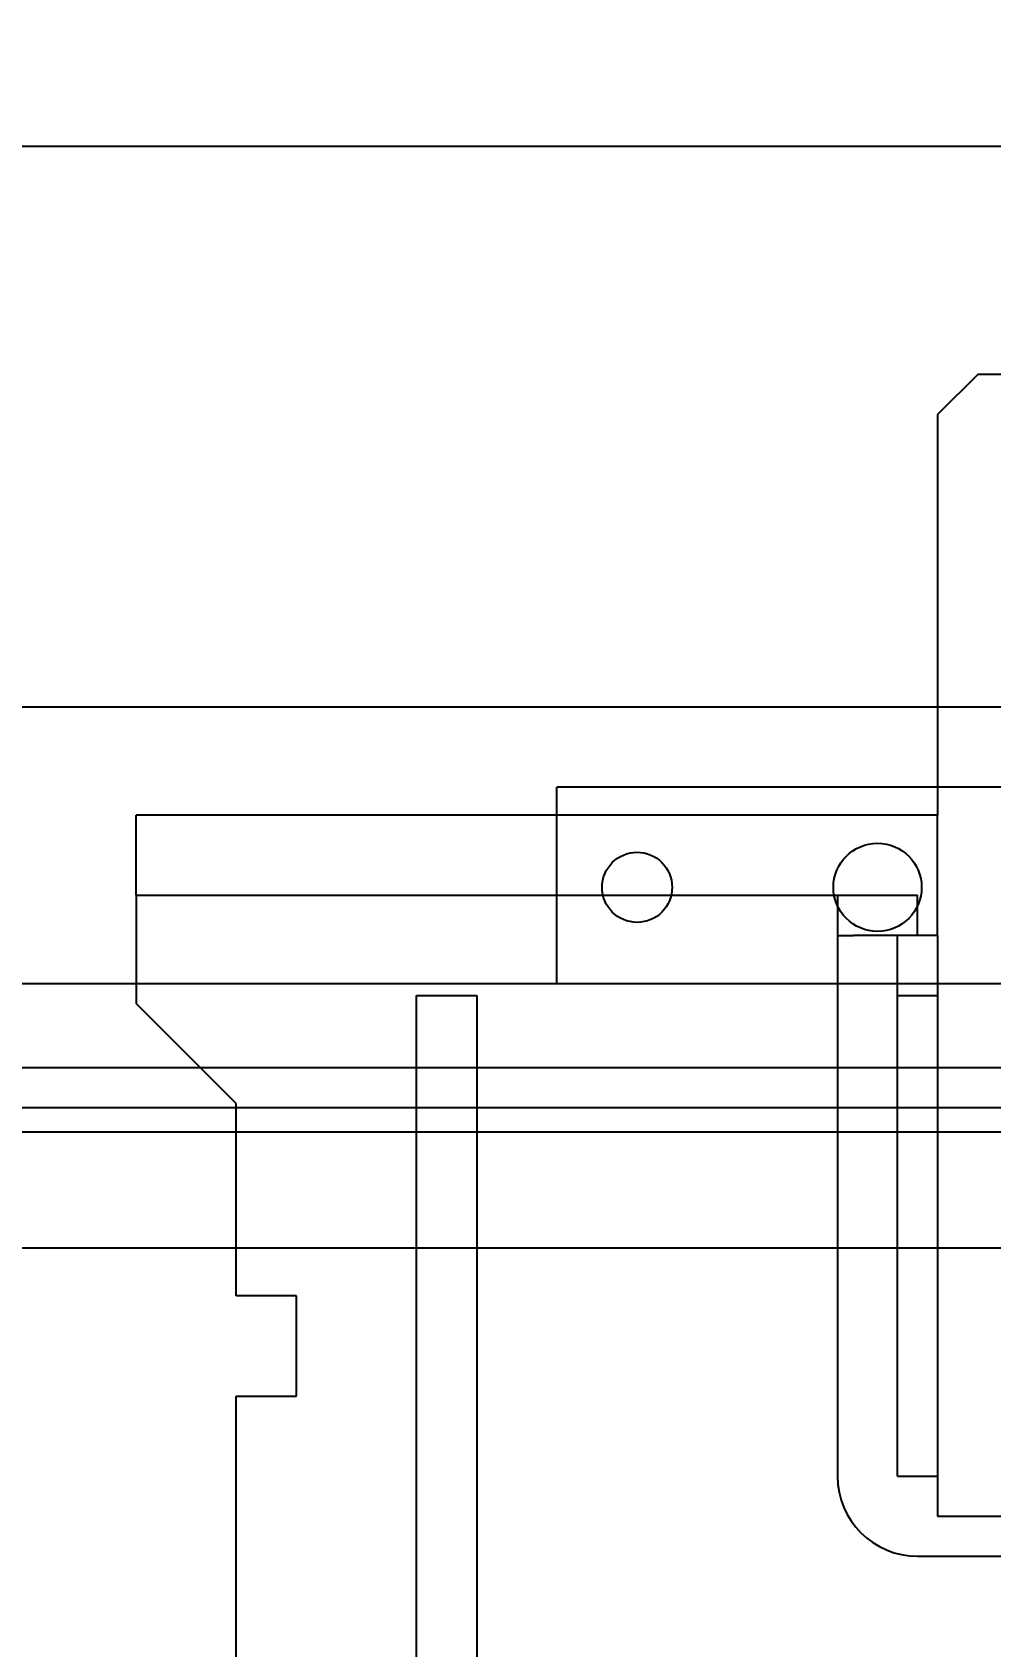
# Model space of a CAD drawing. Header units: inches. Extents: x -347369 to -260369, y 119522 to 149869.
# Drawn here: x -263441.1 to -263201.9, y 139558.1 to 139961.1 of the extents above; entities that cross this region are included whole.
import ezdxf

# ---------------------------------------------------------------- set-up
doc = ezdxf.new("R2010")
doc.units = ezdxf.units.IN
doc.header["$LTSCALE"] = 300
doc.linetypes.add('DOT2', pattern=[0.635, 0, -0.635])
doc.layers.add('INCASTELLATURA MOT', color=4, linetype='Continuous')
doc.layers.add('QUOTE', color=7, linetype='Continuous')
doc.styles.get("Standard").update_dxf_attribs({"font": 'romans.shx'})
doc.dimstyles.new('sc1a100_pollici', dxfattribs={"dimscale": 100, "dimtxt": 3, "dimasz": 3, "dimexe": 0, "dimexo": 0, "dimgap": 1, "dimtad": 1, "dimzin": 12, "dimdsep": 46, "dimtxsty": 'Standard', "dimblk": 'CLOSEDBLANK', "dimcen": 1, "dimclrd": 253, "dimclre": 253, "dimclrt": 2, "dimadec": 0, "dimazin": 3, "dimtfac": 1, "dimtmove": 0, "dimatfit": 1, "dimldrblk": 'CLOSEDBLANK', "dimfxl": 1, "dimtolj": 1, "dimtzin": 0, "dimarcsym": 0})

# ---------------------------------------------------------------- blocks, each defined once
blk = doc.blocks.new('_ClosedBlank')
at = {"color": 0, "linetype": 'ByBlock', "lineweight": -2}
for p, q in [((-1, 0.1667), (0, 0)), ((-1, 0.1667), (-1, -0.1667)), ((0, 0), (-1, -0.1667))]:
    blk.add_line(p, q, dxfattribs=at)
blk = doc.blocks.new('*D9')
at = {"layer": 'Defpoints', "color": 0, "transparency": 16777216}
for p in [(-262080.44, 144199.66), (-282330.17, 140899.66), (-262080.44, 139904.16)]:
    blk.add_point(p, dxfattribs=at)
at = {"layer": 'QUOTE', "color": 253, "lineweight": -2, "transparency": 16777216}
for p, q in [((-282330.17, 140899.66), (-282330.17, 144199.66)), ((-282030.17, 144199.66), (-262380.44, 144199.66)), ((-262080.44, 139904.16), (-262080.44, 144199.66))]:
    blk.add_line(p, q, dxfattribs=at)
at = {"layer": 'QUOTE', "color": 253, "lineweight": -2, "transparency": 16777216, "xscale": 300, "yscale": 300, "zscale": 300, "rotation": 180}
blk.add_blockref('_ClosedBlank', (-282330.17, 144199.66), dxfattribs=at)
at = {"layer": 'QUOTE', "color": 253, "lineweight": -2, "transparency": 16777216, "xscale": 300, "yscale": 300, "zscale": 300}
blk.add_blockref('_ClosedBlank', (-262080.44, 144199.66), dxfattribs=at)
at = {"layer": 'QUOTE', "color": 2, "transparency": 16777216, "char_height": 300, "attachment_point": 5}
for s, insert in [('\\A1;20250', (-272260.15, 144449.66)), ('\\A1;[66\'-5 1/4"]', (-272260.15, 143871.08))]:
    blk.add_mtext(s, dxfattribs=dict(at, insert=insert))
blk = doc.blocks.new('*U45')
at = {"layer": 'INCASTELLATURA MOT', "linetype": 'Continuous'}
for p, q in [((-180, 724), (-180, 773)), ((-20, 773), (-180, 773)), ((-6000, 724), (0, 724)), ((-6000, 703), (0, 703)), ((-10, 692.97), (-5990, 692.97)), ((-6006.19, 687), (-14.39, 687)), ((-6010.29, 658), (-0.71, 658))]:
    blk.add_line(p, q, dxfattribs=at)
at = {"layer": 'INCASTELLATURA MOT'}
blk.add_lwpolyline([(-6004.99, 933), (-5, 933), (-5, 793), (-6004.99, 793)], close=True, dxfattribs=at)
at = {"layer": 'INCASTELLATURA MOT', "linetype": 'Continuous'}
for centre, radius in [((-100, 748), 11), ((-160, 748), 8.75)]:
    blk.add_circle(centre, radius, dxfattribs=at)
blk = doc.blocks.new('A$C11159156')
at = {"layer": 'INCASTELLATURA MOT', "color": 40, "linetype": 'Continuous', "lineweight": 25}
for p, q in [((-414, 926), (-424, 916)), ((-154, 926), (-414, 926)), ((-424, 916), (-424, 816)), ((-624, 796), (-624, 816)), ((-424, 816), (-624, 816)), ((-424, 786), (-424, 816)), ((-624, 796), (-429, 796)), ((-624, 796), (-624, 769)), ((-624, 796), (-449, 796)), ((-449, 796), (-449, 651)), ((-429, 786), (-429, 796)), ((-449, 786), (-445, 786)), ((-429, 786), (-445, 786)), ((-434, 771), (-434, 786)), ((-424, 786), (-429, 786)), ((-424, 786), (-424, 641)), ((-554, 771), (-539, 771)), ((-554, 471), (-554, 771)), ((-539, 771), (-539, 471)), ((-434, 771), (-424, 771)), ((-599, 744), (-624, 769)), ((-599, 696), (-599, 744)), ((-584, 696), (-599, 696)), ((-584, 671), (-584, 696)), ((-599, 528), (-599, 671)), ((-599, 671), (-584, 671)), ((-434, 651), (-424, 651)), ((-424, 641), (-406.5, 641)), ((-429, 631), (-255.9, 631))]:
    blk.add_line(p, q, dxfattribs=at)
at = {"layer": 'INCASTELLATURA MOT', "color": 40, "linetype": 'DOT2', "lineweight": 18}
blk.add_line((-445, 786), (-445, 796), dxfattribs=at)
at = {"layer": 'INCASTELLATURA MOT', "color": 4, "linetype": 'Continuous', "lineweight": 25}
blk.add_line((-434, 651), (-434, 771), dxfattribs=at)
at = {"layer": 'INCASTELLATURA MOT', "color": 40, "linetype": 'Continuous', "lineweight": 25}
blk.add_arc((-429, 651), 20, 180, 270, dxfattribs=at)

msp = doc.modelspace()

# ---------------------------------------------------------------- block references
for name, p in [('*U45', (-263130.166, 138999.656)), ('A$C11159156', (-262791.171, 138949.656))]:
    msp.add_blockref(name, p)

# ---------------------------------------------------------------- dimensions: what is measured, and where the dimension line sits
at = {"layer": 'QUOTE'}
dim = msp.add_linear_dim(base=(-262080.445, 144199.656), p1=(-282330.166, 140899.656), p2=(-262080.445, 139904.156), dimstyle='sc1a100_pollici', override={"dimdec": 0, "dimpost": '\\X'}, dxfattribs=at)
dim.commit()
dim.dimension.update_dxf_attribs({"geometry": '*D9', "text_midpoint": (-272260.149, 144199.656), "dimtype": 160})

doc.saveas('drawing.dxf')
